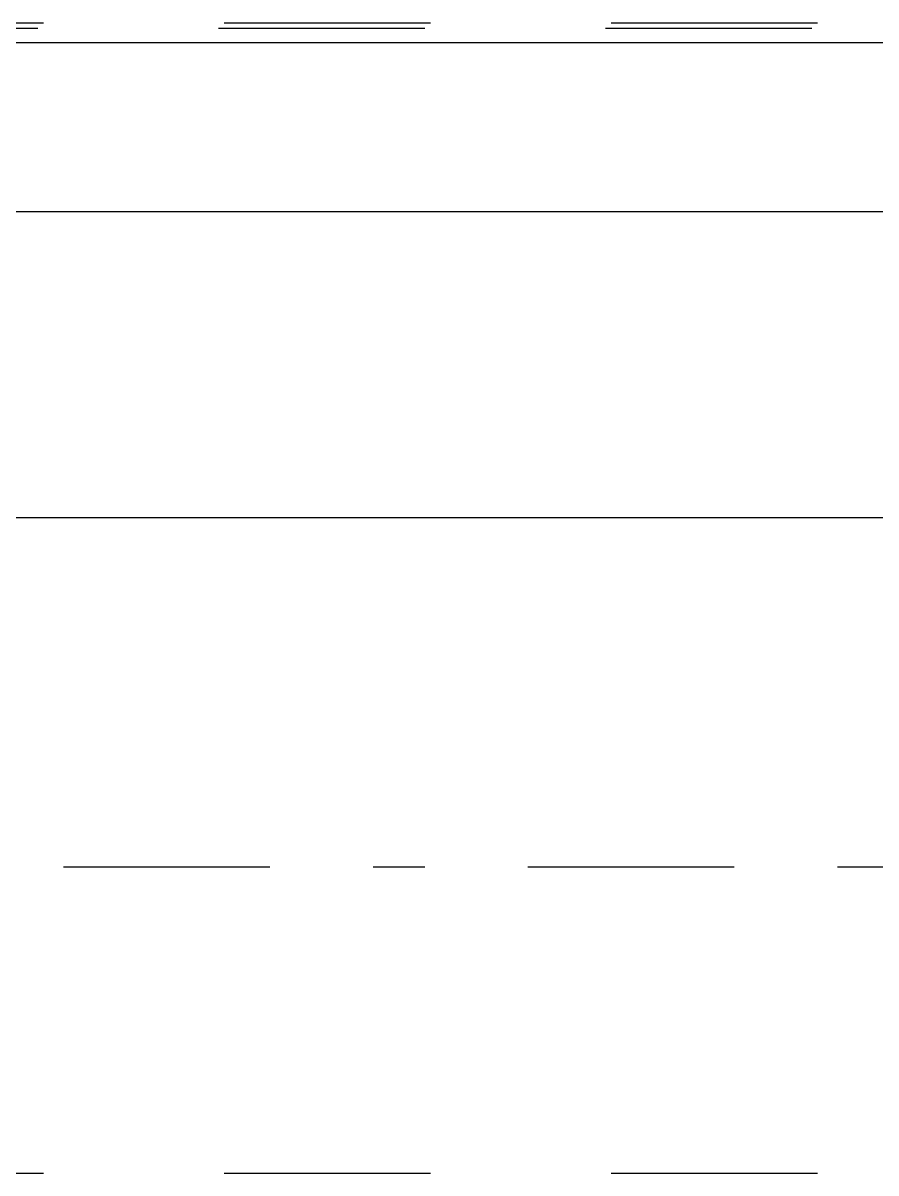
# Model space of a CAD drawing. Extents: x -11 to 23.5, y -3.8 to 3.8.
# Drawn here: x 10.721 to 12.375, y -0.593 to 1.635 of the extents above; entities that cross this region are included whole.
import ezdxf

# ---------------------------------------------------------------- set-up
doc = ezdxf.new("R2010")
doc.units = 0
for name, pattern in [('CENTER', [0.85, 0.4, -0.2, 0.05, -0.2]), ('PHL_CENTER', [0.75, 0.4, -0.35]), ('PHL_THICK', [0])]:
    doc.linetypes.add(name, pattern=pattern)
doc.layers.get('0').update_dxf_attribs({"linetype": 'CONTINUOUS'})
doc.layers.add('PROJECTION', color=7, linetype='CONTINUOUS')

msp = doc.modelspace()

# ---------------------------------------------------------------- linework, layer by layer
at = {"color": 92, "linetype": 'CENTER'}
msp.add_line((0, 0), (23.5, 0), dxfattribs=at)
at = {"layer": 'PROJECTION', "color": 3, "linetype": 'PHL_CENTER'}
for p, q in [((6.611, 1.635), (13.801, 1.635)), ((6.6, 1.625), (13.801, 1.625)), ((1.701, 1.597096), (12.901, 1.597096)), ((1.701, 1.269826), (12.901, 1.269826)), ((0.982837, 0.677241), (13.619163, 0.677241)), ((6.611, -0.592861), (13.801, -0.592861))]:
    msp.add_line(p, q, dxfattribs=at)
at = {"layer": 'PROJECTION', "color": 7, "linetype": 'PHL_THICK'}
for p, q in [((1.701, 1.597096), (12.901, 1.597096)), ((1.701, 1.269826), (12.901, 1.269826)), ((0.982837, 0.677241), (13.619163, 0.677241))]:
    msp.add_line(p, q, dxfattribs=at)

doc.saveas('drawing.dxf')
